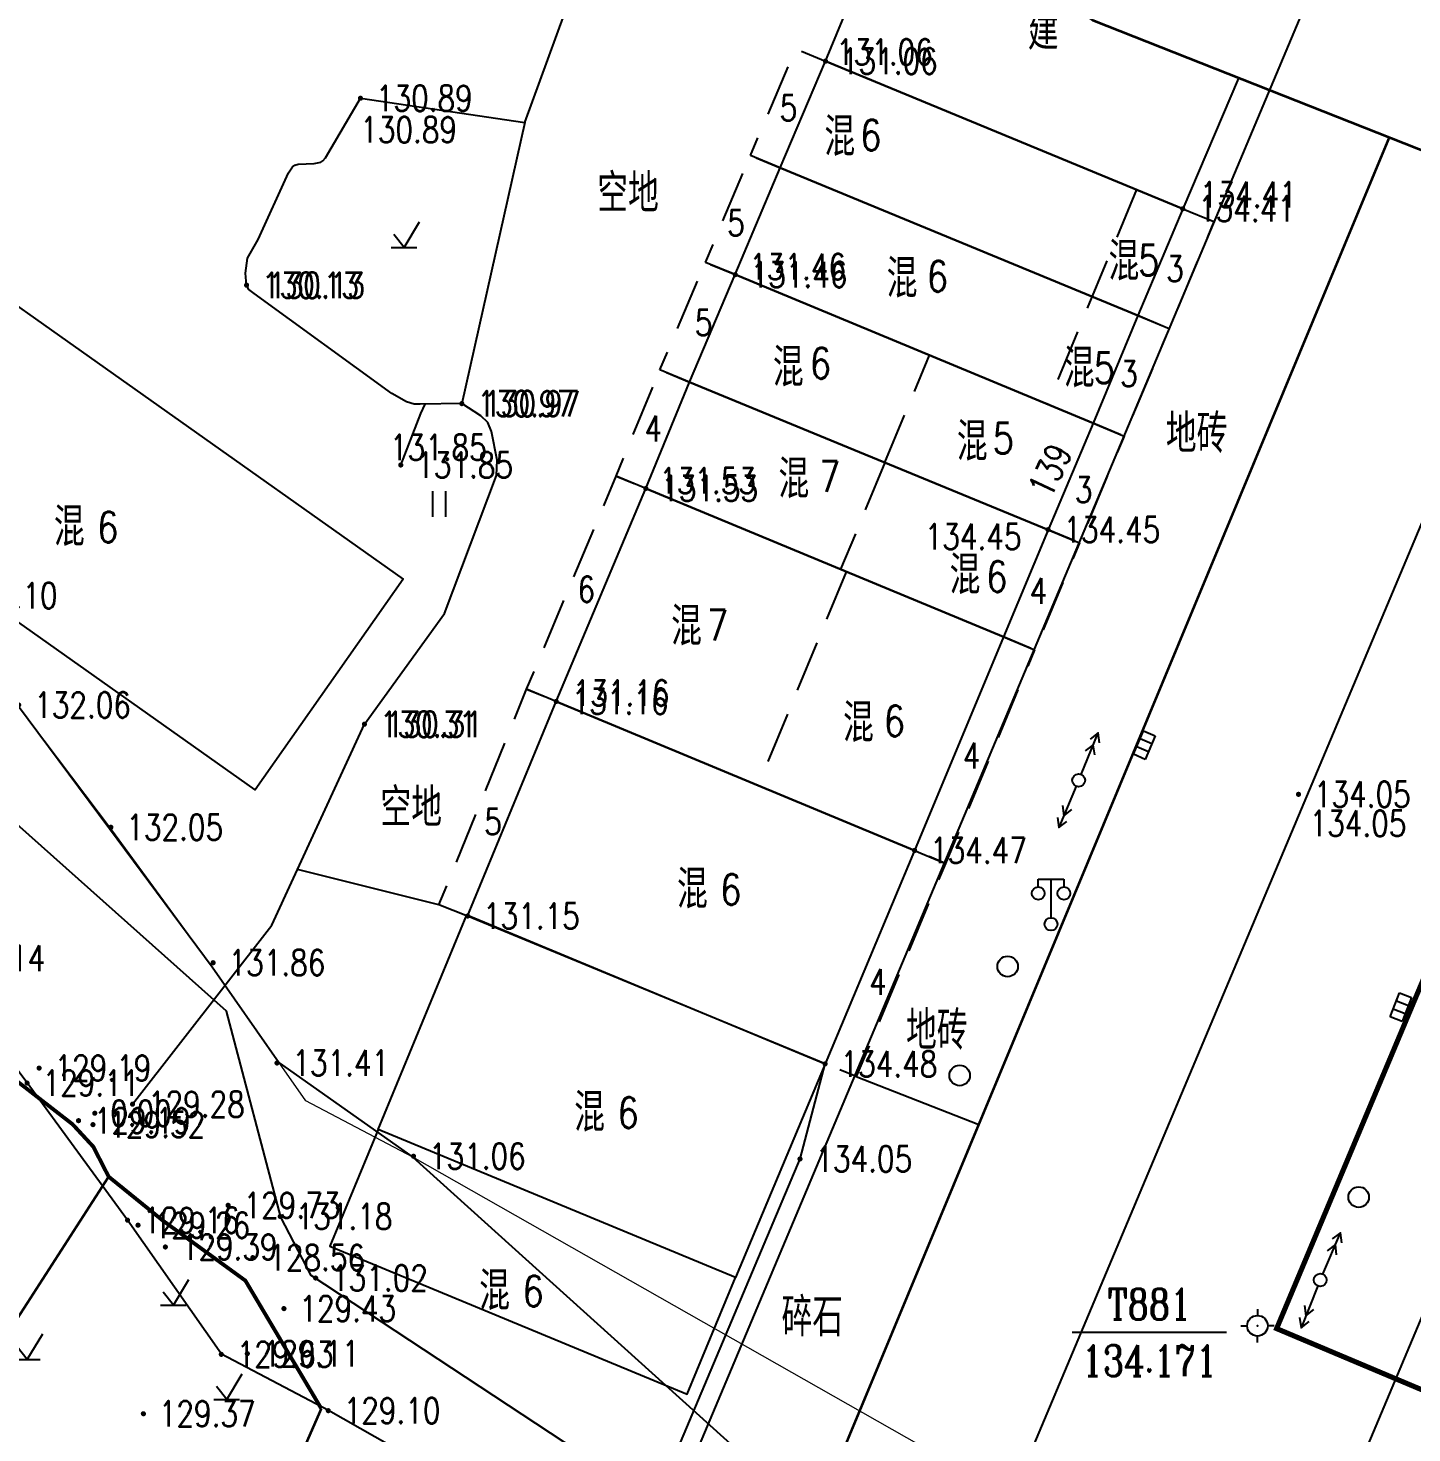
# Model space of a CAD drawing. Extents: x 529262 to 576451, y 2694391 to 2717535.
# Drawn here: x 566176.5 to 566230.4, y 2711378.8 to 2711433.5 of the extents above; entities that cross this region are included whole.
import ezdxf
from ezdxf.enums import TextEntityAlignment as Align
from ezdxf.xclip import XClip

# ---------------------------------------------------------------- set-up
doc = ezdxf.new("R2010")
doc.units = 0
doc.header["$XCLIPFRAME"] = 0
for name, pattern in [('ACAD_ISO12W100', [22, 12, -3, 0.5, -3, 0.5, -3]), ('X3', [5, 4, -1]), ('X5', [3, 2, -1])]:
    doc.linetypes.add(name, pattern=pattern)
for name, color, linetype in [('a红线图', 1, 'Continuous'), ('DLDW', 8, 'Continuous'), ('DLSS', 4, 'Continuous'), ('DMTZ', 8, 'Continuous'), ('GCD', 8, 'Continuous'), ('GXYZ', 8, 'Continuous'), ('JMD', 8, 'Continuous'), ('KZD', 8, 'Continuous'), ('PP-COM', 7, 'Continuous'), ('RD-中线', 40, 'Continuous'), ('RD-红线', 7, 'Continuous'), ('ZBTZ', 8, 'Continuous'), ('ZJ', 7, 'Continuous'), ('污水管径标注_W10-', 202, 'Continuous')]:
    doc.layers.add(name, color=color, linetype=linetype)
doc.layers.add('控制界线1', color=30, linetype='ACAD_ISO12W100', lineweight=35)
doc.styles.add('HZ', font='rs.shx', dxfattribs={"width": 0.8, "bigfont": 'hztxt.shx'})
doc.styles.add('romanc', font='romanc.shx', dxfattribs={"width": 0.8})
doc.linetypes.add('10421', pattern='A,2,[150,AAA.SHX,S=0.5,R=0,X=0,Y=0.5],1e-11', length=2)
doc.linetypes.add('10422', pattern='A,0.75,[150,AAA.SHX,S=0.5,R=0,X=0,Y=0.5],1.5,[177,AAA.SHX,S=1,R=0,X=0,Y=0.4],0.75', length=3)
doc.linetypes.add('1161', pattern='A,0,[149,AAA.SHX,S=0.15,R=0,X=0,Y=0],-1.6', length=1.6)
doc.linetypes.add('732', pattern='A,9,-0.5,[162,AAA.SHX,S=1,R=0,X=0,Y=0],-0.5', length=10)

# ---------------------------------------------------------------- blocks, each defined once
blk = doc.blocks.new('A$C19FD0107')
at = {"layer": 'RD-中线', "color": 8, "linetype": 'Continuous', "flags": 128}
blk.add_lwpolyline([(-4726.19, 17121.075), (-4914.584, 16673.494)], dxfattribs=at)
at = {"layer": 'RD-红线', "color": 8, "linetype": 'Continuous', "flags": 128}
for points in [[(-4748.826, 17098.23), (-4750.754, 17093.65), (-4917.767, 16696.863)], [(-4726.832, 17088.618), (-4728.784, 17083.981), (-4785.157, 16950.052)]]:
    blk.add_lwpolyline(points, dxfattribs=at)
blk = doc.blocks.new('GC200')
at = {"linetype": 'Continuous', "const_width": 0.2, "flags": 128}
blk.add_lwpolyline([(-0.1, 0, 1), (0.1, 0, 1)], format="xyb", close=True, dxfattribs=at)
blk = doc.blocks.new('gc041')
for p, q in [((-1, 0.5), (1, 0.5)), ((-1, -0.5), (-1, 0.5)), ((-0.33, 0.5), (-0.33, -0.5)), ((0.33, 0.5), (0.33, -0.5)), ((1, 0.5), (1, -0.5)), ((1, -0.5), (-1, -0.5))]:
    blk.add_line(p, q)
blk = doc.blocks.new('gc097')
at = {"color": 8}
for p, q in [((-1, 2.9), (-1, 3.5)), ((-1, 3.5), (1, 3.5)), ((0, 0.5), (0, 3.5)), ((1, 3.5), (1, 2.9))]:
    blk.add_line(p, q, dxfattribs=at)
for centre in [(-1, 2.4), (1, 2.4), (0, 0)]:
    blk.add_circle(centre, 0.5, dxfattribs=at)
blk = doc.blocks.new('gc170')
at = {"color": 8, "linetype": 'Continuous'}
blk.add_circle((0, 0), 0.5, dxfattribs=at)
blk = doc.blocks.new('gc013a')
at = {"linetype": 'Continuous'}
blk.add_line((0.5, 0), (4, 0), dxfattribs=at)
at = {"linetype": 'Continuous', "flags": 128}
for points in [[(2.31, -0.4), (3, 0), (2.31, 0.4)], [(3.31, -0.4), (4, 0), (3.31, 0.4)]]:
    blk.add_lwpolyline(points, dxfattribs=at)
blk = doc.blocks.new('gc123')
at = {"color": 8}
for p, q in [((0, 0), (1.2, 2)), ((-1, 0), (1, 0)), ((0, 0), (-0.8, 1))]:
    blk.add_line(p, q, dxfattribs=at)
blk = doc.blocks.new('gc122')
at = {"color": 8}
blk.add_circle((0, 0), 0.8, dxfattribs=at)
blk = doc.blocks.new('gc121')
at = {"color": 8}
for p, q in [((-0.5, -1), (-0.5, 1)), ((0.5, -1), (0.5, 1))]:
    blk.add_line(p, q, dxfattribs=at)
blk = doc.blocks.new('gc116')
at = {"color": 8}
for p, q in [((0, 1.3), (0, 0.8)), ((-1.3, 0), (-0.8, 0)), ((1.3, 0), (0.8, 0)), ((0, -1.3), (0, -0.8))]:
    blk.add_line(p, q, dxfattribs=at)
blk.add_circle((0, 0), 0.8, dxfattribs=at)
blk.add_point((0, 0), dxfattribs=at)

msp = doc.modelspace()

# ---------------------------------------------------------------- linework, layer by layer
at = {"layer": 'a红线图', "color": 8, "linetype": 'Continuous', "lineweight": 0, "flags": 128}
msp.add_lwpolyline([(566441.676, 2711327.174), (566433.271, 2711326.085), (566420.02, 2711324.247), (566402.595, 2711321.973), (566385.592, 2711319.638), (566374.971, 2711318.432), (566350.944, 2711321.546), (566331.559, 2711326.901), (566290.284, 2711340.84), (566237.115, 2711364.456), (566231.107, 2711366.982), (566191.487, 2711389.488), (566187.32, 2711391.681), (566183.669, 2711396.907), (566179.755, 2711402.248), (566176.089, 2711407.11), (566173.217, 2711411.291), (566171.802, 2711412.566), (566162.342, 2711421.38), (566150.116, 2711432.906), (566121.749, 2711459.554)], dxfattribs=at)
msp.add_lwpolyline([(566441.676, 2711327.174), (566433.271, 2711326.085), (566420.02, 2711324.247), (566402.595, 2711321.973), (566385.592, 2711319.638), (566374.971, 2711318.432), (566350.944, 2711321.546), (566331.559, 2711326.901), (566290.284, 2711340.84), (566237.115, 2711364.456), (566231.107, 2711366.982), (566191.487, 2711389.488), (566187.32, 2711391.681), (566183.669, 2711396.907), (566179.755, 2711402.248), (566176.089, 2711407.11), (566173.217, 2711411.291), (566171.802, 2711412.566), (566162.342, 2711421.38), (566150.116, 2711432.906), (566121.749, 2711459.554)], dxfattribs=at)
at = {"layer": 'DLSS', "linetype": 'Continuous', "const_width": 0.1, "flags": 128}
msp.add_lwpolyline([(566229.515, 2711429.203), (566204.27, 2711368.508), (566190.718, 2711336.364)], dxfattribs=at)
msp.add_lwpolyline([(566229.515, 2711429.203), (566204.27, 2711368.508), (566190.718, 2711336.364)], dxfattribs=at)
at = {"layer": 'DLSS', "linetype": 'X3', "const_width": 0.15, "flags": 128}
msp.add_lwpolyline([(566136.469, 2711424.62), (566140.652, 2711419.07), (566143.93, 2711415.456), (566147.204, 2711410.544), (566153.668, 2711406.168), (566158.332, 2711403.46), (566167.341, 2711398.872), (566173.382, 2711394.535), (566178.23, 2711390.775), (566179.037, 2711389.902), (566179.636, 2711388.734), (566181.737, 2711387.031), (566184.962, 2711384.685), (566187.92, 2711379.699)], dxfattribs=at)
msp.add_lwpolyline([(566136.469, 2711424.62), (566140.652, 2711419.07), (566143.93, 2711415.456), (566147.204, 2711410.544), (566153.668, 2711406.168), (566158.332, 2711403.46), (566167.341, 2711398.872), (566173.382, 2711394.535), (566178.23, 2711390.775), (566179.037, 2711389.902), (566179.636, 2711388.734), (566181.737, 2711387.031), (566184.962, 2711384.685), (566187.92, 2711379.699)], dxfattribs=at)
at = {"layer": 'DLSS', "linetype": 'Continuous', "const_width": 0.2, "flags": 128}
msp.add_lwpolyline([(566225.13, 2711382.817), (566285.979, 2711357.177), (566287.625, 2711356.986), (566288.776, 2711357.92), (566293.449, 2711369.526), (566293.931, 2711370.715), (566293.793, 2711372.077), (566292.705, 2711372.931), (566291.643, 2711373.435), (566237.766, 2711396.141), (566233.618, 2711397.823), (566232.845, 2711397.823), (566231.891, 2711397.476), (566230.92, 2711396.599), (566225.13, 2711382.817)], close=True, dxfattribs=at)
at = {"layer": 'DMTZ', "linetype": '10421', "elevation": 24.551, "flags": 128}
msp.add_lwpolyline([(566201.224, 2711375.868), (566187.528, 2711384.886), (566186.338, 2711387.156), (566184.22, 2711395.184), (566149.024, 2711426.554), (566137.5, 2711439.698), (566131.366, 2711448.459), (566109.05, 2711468.046)], dxfattribs=at)
at = {"layer": 'DMTZ', "linetype": '10421', "flags": 128}
msp.add_lwpolyline([(566180.564, 2711391.556), (566185.991, 2711398.533), (566189.598, 2711406.356), (566192.714, 2711410.674), (566194.739, 2711416.04), (566194.764, 2711416.643), (566194.553, 2711417.754), (566194.4, 2711418.103), (566194.138, 2711418.37), (566193.392, 2711418.842), (566191.771, 2711418.817), (566191.535, 2711418.822), (566191.242, 2711418.914), (566190.669, 2711419.233), (566185.307, 2711423.133), (566185.095, 2711423.292), (566185.009, 2711423.455), (566184.962, 2711423.923), (566185.048, 2711424.509), (566185.458, 2711425.234), (566186.642, 2711427.835), (566186.796, 2711428.061), (566186.892, 2711428.124), (566187.014, 2711428.172), (566187.638, 2711428.195), (566187.904, 2711428.245), (566187.985, 2711428.293), (566188.086, 2711428.419), (566189.445, 2711430.736)], dxfattribs=at)
msp.add_lwpolyline([(566180.564, 2711391.556), (566185.991, 2711398.533), (566189.598, 2711406.356), (566192.714, 2711410.674), (566194.739, 2711416.04), (566194.764, 2711416.643), (566194.553, 2711417.754), (566194.4, 2711418.103), (566194.138, 2711418.37), (566193.392, 2711418.842), (566191.771, 2711418.817), (566191.535, 2711418.822), (566191.242, 2711418.914), (566190.669, 2711419.233), (566185.307, 2711423.133), (566185.095, 2711423.292), (566185.009, 2711423.455), (566184.962, 2711423.923), (566185.048, 2711424.509), (566185.458, 2711425.234), (566186.642, 2711427.835), (566186.796, 2711428.061), (566186.892, 2711428.124), (566187.014, 2711428.172), (566187.638, 2711428.195), (566187.904, 2711428.245), (566187.985, 2711428.293), (566188.086, 2711428.419), (566189.445, 2711430.736)], dxfattribs=at)
at = {"layer": 'DMTZ', "linetype": '10422', "flags": 128}
msp.add_lwpolyline([(566201.897, 2711375.183), (566201.6, 2711375.309), (566201.308, 2711375.662), (566201.187, 2711376.21), (566201.291, 2711377.01), (566201.811, 2711378.136), (566206.565, 2711389.424)], dxfattribs=at)
at = {"layer": 'GXYZ', "linetype": '732', "flags": 128}
msp.add_lwpolyline([(566490.048, 2711309.934), (566487.953, 2711312.032), (566480.532, 2711318.315), (566472.905, 2711320.663), (566453.241, 2711319.912), (566438.382, 2711317.31), (566429.977, 2711316.221), (566416.726, 2711314.383), (566399.301, 2711312.109), (566382.298, 2711309.774), (566371.677, 2711308.568), (566347.65, 2711311.683), (566328.264, 2711317.038), (566286.99, 2711330.976), (566233.821, 2711354.592), (566227.813, 2711357.118), (566188.193, 2711379.624), (566184.026, 2711381.817), (566180.375, 2711387.043), (566176.461, 2711392.384), (566172.795, 2711397.246), (566169.923, 2711401.427), (566168.508, 2711402.702), (566159.048, 2711411.516), (566146.822, 2711423.042), (566118.455, 2711449.69), (566109.422, 2711458.344), (566097.51, 2711469.513), (566090.674, 2711475.818), (566090.949, 2711476.965), (566090.92, 2711489.02), (566092.032, 2711494.639)], dxfattribs=at)
at = {"layer": 'JMD', "linetype": 'Continuous', "flags": 128}
msp.add_lwpolyline([(566223.65, 2711431.521), (566221.471, 2711426.431), (566207.558, 2711432.18), (566210.517, 2711439.328)], dxfattribs=at)
msp.add_lwpolyline([(566223.65, 2711431.521), (566221.471, 2711426.431), (566207.558, 2711432.18), (566210.517, 2711439.328)], dxfattribs=at)
at = {"layer": 'JMD', "linetype": 'X5', "flags": 128}
for points in [[(566205.787, 2711428.027), (566204.633, 2711428.507), (566206.404, 2711432.66), (566207.558, 2711432.18)], [(566205.787, 2711428.027), (566204.633, 2711428.507), (566206.404, 2711432.66), (566207.558, 2711432.18)], [(566204.043, 2711423.865), (566202.889, 2711424.345), (566204.633, 2711428.507), (566205.787, 2711428.027)], [(566204.043, 2711423.865), (566202.889, 2711424.345), (566204.633, 2711428.507), (566205.787, 2711428.027)], [(566219.669, 2711427.176), (566216.202, 2711418.82)], [(566219.669, 2711427.176), (566216.202, 2711418.82)], [(566221.471, 2711426.431), (566222.687, 2711425.94), (566220.94, 2711421.763), (566219.724, 2711422.271)], [(566221.471, 2711426.431), (566222.687, 2711425.94), (566220.94, 2711421.763), (566219.724, 2711422.271)], [(566202.263, 2711419.681), (566201.109, 2711420.161), (566202.889, 2711424.345), (566204.043, 2711423.865)], [(566202.263, 2711419.681), (566201.109, 2711420.161), (566202.889, 2711424.345), (566204.043, 2711423.865)], [(566219.724, 2711422.271), (566220.94, 2711421.763), (566219.189, 2711417.577), (566217.986, 2711418.08)], [(566219.724, 2711422.271), (566220.94, 2711421.763), (566219.189, 2711417.577), (566217.986, 2711418.08)], [(566209.871, 2711416.548), (566211.605, 2711420.727)], [(566209.871, 2711416.548), (566211.605, 2711420.727)], [(566200.56, 2711415.538), (566199.406, 2711416.018), (566201.109, 2711420.161), (566202.263, 2711419.681)], [(566200.56, 2711415.538), (566199.406, 2711416.018), (566201.109, 2711420.161), (566202.263, 2711419.681)], [(566217.986, 2711418.08), (566219.189, 2711417.577), (566217.451, 2711413.419), (566216.225, 2711413.932)], [(566217.986, 2711418.08), (566219.189, 2711417.577), (566217.451, 2711413.419), (566216.225, 2711413.932)], [(566209.871, 2711416.548), (566208.145, 2711412.389)], [(566209.871, 2711416.548), (566208.145, 2711412.389)], [(566197.071, 2711407.243), (566195.917, 2711407.723), (566199.406, 2711416.018), (566200.56, 2711415.538)], [(566197.071, 2711407.243), (566195.917, 2711407.723), (566199.406, 2711416.018), (566200.56, 2711415.538)], [(566216.225, 2711413.932), (566217.451, 2711413.419), (566215.705, 2711409.247), (566214.495, 2711409.753)], [(566216.225, 2711413.932), (566217.451, 2711413.419), (566215.705, 2711409.247), (566214.495, 2711409.753)], [(566208.366, 2711412.297), (566204.923, 2711403.978)], [(566208.366, 2711412.297), (566204.923, 2711403.978)], [(566214.495, 2711409.753), (566215.705, 2711409.247), (566212.231, 2711400.937), (566211.029, 2711401.44)], [(566214.495, 2711409.753), (566215.705, 2711409.247), (566212.231, 2711400.937), (566211.029, 2711401.44)], [(566193.618, 2711398.886), (566192.501, 2711399.319), (566195.917, 2711407.723), (566197.071, 2711407.243)], [(566193.618, 2711398.886), (566192.501, 2711399.319), (566195.917, 2711407.723), (566197.071, 2711407.243)], [(566211.029, 2711401.44), (566212.231, 2711400.937), (566208.758, 2711392.633), (566207.542, 2711393.124)]]:
    msp.add_lwpolyline(points, dxfattribs=at)
at = {"layer": 'JMD', "linetype": 'Continuous', "flags": 128}
for points in [[(566207.558, 2711432.18), (566221.471, 2711426.431), (566219.724, 2711422.271), (566205.787, 2711428.027)], [(566207.558, 2711432.18), (566221.471, 2711426.431), (566219.724, 2711422.271), (566205.787, 2711428.027)], [(566205.787, 2711428.027), (566219.724, 2711422.271), (566217.986, 2711418.08), (566204.043, 2711423.865)], [(566205.787, 2711428.027), (566219.724, 2711422.271), (566217.986, 2711418.08), (566204.043, 2711423.865)], [(566171.438, 2711425.919), (566191.108, 2711412.003), (566185.34, 2711403.801), (566165.67, 2711417.717)], [(566204.043, 2711423.865), (566217.986, 2711418.08), (566216.225, 2711413.932), (566202.263, 2711419.681)], [(566204.043, 2711423.865), (566217.986, 2711418.08), (566216.225, 2711413.932), (566202.263, 2711419.681)], [(566202.263, 2711419.681), (566216.225, 2711413.932), (566214.495, 2711409.753), (566200.56, 2711415.538)], [(566202.263, 2711419.681), (566216.225, 2711413.932), (566214.495, 2711409.753), (566200.56, 2711415.538)], [(566200.56, 2711415.538), (566214.495, 2711409.753), (566211.029, 2711401.44), (566197.071, 2711407.243)], [(566200.56, 2711415.538), (566214.495, 2711409.753), (566211.029, 2711401.44), (566197.071, 2711407.243)], [(566207.542, 2711393.124), (566204.055, 2711384.808), (566190.131, 2711390.57), (566193.584, 2711398.927)], [(566204.055, 2711384.808), (566190.131, 2711390.57), (566188.252, 2711386.023), (566202.176, 2711380.261)]]:
    msp.add_lwpolyline(points, close=True, dxfattribs=at)
at = {"layer": 'JMD', "linetype": 'Continuous', "elevation": 134.446, "flags": 128}
for points in [[(566217.986, 2711418.08), (566216.225, 2711413.932)], [(566217.986, 2711418.08), (566216.225, 2711413.932)], [(566214.495, 2711409.753), (566211.029, 2711401.44)], [(566214.495, 2711409.753), (566211.029, 2711401.44)]]:
    msp.add_lwpolyline(points, dxfattribs=at)
at = {"layer": 'JMD', "linetype": 'Continuous', "elevation": 134.474, "flags": 128}
msp.add_lwpolyline([(566211.029, 2711401.44), (566207.542, 2711393.124), (566193.618, 2711398.886), (566197.071, 2711407.243)], close=True, dxfattribs=at)
msp.add_lwpolyline([(566211.029, 2711401.44), (566207.542, 2711393.124), (566193.618, 2711398.886), (566197.071, 2711407.243)], close=True, dxfattribs=at)
at = {"layer": 'KZD', "linetype": 'Continuous'}
msp.add_line((566223.172, 2711382.668, 134.171), (566217.172, 2711382.668, 134.171), dxfattribs=at)
at = {"layer": 'ZBTZ', "linetype": '1161', "flags": 128}
for points in [[(566195.846, 2711429.797), (566197.986, 2711435.667)], [(566195.846, 2711429.797), (566197.986, 2711435.667)], [(566189.445, 2711430.736), (566195.846, 2711429.797), (566193.392, 2711418.842)], [(566189.445, 2711430.736), (566195.846, 2711429.797), (566193.392, 2711418.842)], [(566191.014, 2711416.451), (566191.792, 2711418.461), (566191.961, 2711418.82)], [(566191.014, 2711416.451), (566191.792, 2711418.461), (566191.961, 2711418.82)], [(566192.501, 2711399.319), (566186.989, 2711400.698)], [(566206.565, 2711389.424), (566207.542, 2711393.124)], [(566208.758, 2711392.633), (566213.527, 2711390.765)]]:
    msp.add_lwpolyline(points, dxfattribs=at)
at = {"layer": 'ZBTZ', "linetype": 'Continuous', "const_width": 0.1, "flags": 128}
for points in [[(566179.636, 2711388.734), (566173.299, 2711378.891)], [(566182.977, 2711368.394), (566187.92, 2711379.699)]]:
    msp.add_lwpolyline(points, dxfattribs=at)
at = {"layer": '控制界线1', "color": 252, "linetype": 'Continuous', "flags": 128}
msp.add_lwpolyline([(566606.933, 2711087.702), (566644.711, 2711153.019), (566598.698, 2711283.071), (566496.002, 2711357.662), (566390.249, 2711365.689), (566217.966, 2711433.767), (566135.414, 2711495.399), (566100.815, 2711531.11), (566057.471, 2711541.747), (566041.502, 2711497.298), (566109.581, 2711415.474), (566178.415, 2711344.369), (566249.168, 2711298.339), (566348.438, 2711264.105), (566455.277, 2711261.066), (566502.459, 2711244.312), (566526.428, 2711223.352), (566516.162, 2711173.585), (566513.881, 2711148.132)], close=True, dxfattribs=at)
msp.add_lwpolyline([(566606.933, 2711087.702), (566644.711, 2711153.019), (566598.698, 2711283.071), (566496.002, 2711357.662), (566390.249, 2711365.689), (566217.966, 2711433.767), (566135.414, 2711495.399), (566100.815, 2711531.11), (566057.471, 2711541.747), (566041.502, 2711497.298), (566109.581, 2711415.474), (566178.415, 2711344.369), (566249.168, 2711298.339), (566348.438, 2711264.105), (566455.277, 2711261.066), (566502.459, 2711244.312), (566526.428, 2711223.352), (566516.162, 2711173.585), (566513.881, 2711148.132)], close=True, dxfattribs=at)
msp.add_lwpolyline([(566606.933, 2711087.702), (566644.711, 2711153.019), (566598.698, 2711283.071), (566496.002, 2711357.662), (566390.249, 2711365.689), (566217.966, 2711433.767), (566135.414, 2711495.399), (566100.815, 2711531.11), (566057.471, 2711541.747), (566041.502, 2711497.298), (566109.581, 2711415.474), (566178.415, 2711344.369), (566249.168, 2711298.339), (566348.438, 2711264.105), (566455.277, 2711261.066), (566502.459, 2711244.312), (566526.428, 2711223.352), (566516.162, 2711173.585), (566513.881, 2711148.132)], close=True, dxfattribs=at)
at = {"layer": '污水管径标注_W10-'}
msp.add_lwpolyline([(566176.089, 2711407.11), (566179.666, 2711402.295), (566183.669, 2711396.907), (566186.281, 2711393.168), (566191.487, 2711389.488), (566207.979, 2711374.621), (566223.378, 2711360.739), (566227.681, 2711358.979), (566235.353, 2711355.269), (566240.898, 2711352.736), (566259.09, 2711344.427), (566277.283, 2711336.117), (566284.091, 2711333.007), (566291.345, 2711332.469), (566296.572, 2711332.081), (566316.517, 2711330.601)], dxfattribs=at)

# ---------------------------------------------------------------- block references
at = {"layer": 'DLDW', "linetype": 'Continuous', "xscale": 0.5, "yscale": 0.5, "zscale": 0.5}
msp.add_blockref('gc097', (566216.344, 2711398.568, 134.176), dxfattribs=at)
at = {"layer": 'GCD', "linetype": 'Continuous'}
ref = msp.add_blockref('GC200', (566207.558, 2711432.18, 131.06), dxfattribs=dict(at, xscale=0.5, yscale=0.5))
ref.add_attrib('height', '131.06', dxfattribs={"linetype": 'Continuous', "height": 1, "style": 'HZ', "width": 0.8}).set_placement((566208.158, 2711432.18, 131.06), align=Align.MIDDLE_LEFT)
at = {"layer": 'GCD', "linetype": 'Continuous', "xscale": 0.5, "yscale": 0.5}
for p in [(566207.558, 2711432.18, 131.06), (566189.445, 2711430.736, 130.886), (566221.471, 2711426.431, 134.407), (566204.043, 2711423.865, 131.458), (566193.392, 2711418.842, 130.973), (566191.014, 2711416.451, 131.854), (566200.56, 2711415.538, 131.53), (566216.225, 2711413.932, 134.452), (566197.071, 2711407.243, 131.156), (566189.598, 2711406.356, 130.313), (566225.982, 2711403.625, 134.053)]:
    msp.add_blockref('GC200', p, dxfattribs=at)
at = {"layer": 'GCD', "linetype": 'Continuous'}
ref = msp.add_blockref('GC200', (566189.445, 2711430.736, 130.886), dxfattribs=dict(at, xscale=0.5, yscale=0.5))
ref.add_attrib('height', '130.89', dxfattribs={"linetype": 'Continuous', "height": 1, "style": 'HZ', "width": 0.8}).set_placement((566190.045, 2711430.736, 130.886), align=Align.MIDDLE_LEFT)
ref = msp.add_blockref('GC200', (566221.471, 2711426.431, 134.407), dxfattribs=dict(at, xscale=0.5, yscale=0.5))
ref.add_attrib('height', '134.41', dxfattribs={"linetype": 'Continuous', "height": 1, "style": 'HZ', "width": 0.8}).set_placement((566222.071, 2711426.431, 134.407), align=Align.MIDDLE_LEFT)
ref = msp.add_blockref('GC200', (566204.043, 2711423.865, 131.458), dxfattribs=dict(at, xscale=0.5, yscale=0.5))
ref.add_attrib('height', '131.46', dxfattribs={"linetype": 'Continuous', "height": 1, "style": 'HZ', "width": 0.8}).set_placement((566204.643, 2711423.865, 131.458), align=Align.MIDDLE_LEFT)
ref = msp.add_blockref('GC200', (566185.009, 2711423.455, 130.125), dxfattribs=dict(at, xscale=0.5, yscale=0.5, zscale=0.5))
ref.add_attrib('height', '130.13', dxfattribs={"linetype": 'Continuous', "height": 1, "style": 'HZ', "width": 0.8}).set_placement((566185.609, 2711423.455, 130.125), align=Align.MIDDLE_LEFT)
at = {"layer": 'GCD', "linetype": 'Continuous', "xscale": 0.5, "yscale": 0.5, "zscale": 0.5}
msp.add_blockref('GC200', (566185.009, 2711423.455, 130.125), dxfattribs=at)
at = {"layer": 'GCD', "linetype": 'Continuous'}
ref = msp.add_blockref('GC200', (566193.392, 2711418.842, 130.973), dxfattribs=dict(at, xscale=0.5, yscale=0.5))
ref.add_attrib('height', '130.97', dxfattribs={"linetype": 'Continuous', "height": 1, "style": 'HZ', "width": 0.8}).set_placement((566193.992, 2711418.842, 130.973), align=Align.MIDDLE_LEFT)
ref = msp.add_blockref('GC200', (566191.014, 2711416.451, 131.854), dxfattribs=dict(at, xscale=0.5, yscale=0.5))
ref.add_attrib('height', '131.85', dxfattribs={"linetype": 'Continuous', "height": 1, "style": 'HZ', "width": 0.8}).set_placement((566191.614, 2711416.451, 131.854), align=Align.MIDDLE_LEFT)
ref = msp.add_blockref('GC200', (566200.56, 2711415.538, 131.53), dxfattribs=dict(at, xscale=0.5, yscale=0.5))
ref.add_attrib('height', '131.53', dxfattribs={"linetype": 'Continuous', "height": 1, "style": 'HZ', "width": 0.8}).set_placement((566201.16, 2711415.538, 131.53), align=Align.MIDDLE_LEFT)
ref = msp.add_blockref('GC200', (566216.225, 2711413.932, 134.452), dxfattribs=dict(at, xscale=0.5, yscale=0.5))
ref.add_attrib('height', '134.45', dxfattribs={"linetype": 'Continuous', "height": 1, "style": 'HZ', "width": 0.8}).set_placement((566216.825, 2711413.932, 134.452), align=Align.MIDDLE_LEFT)
ref = msp.add_blockref('GC200', (566173.276, 2711411.365, 132.1), dxfattribs=dict(at, xscale=0.5, yscale=0.5, zscale=0.5))
ref.add_attrib('height', '132.10', dxfattribs={"linetype": 'Continuous', "height": 1, "style": 'HZ', "width": 0.8}).set_placement((566173.876, 2711411.365, 132.1), align=Align.MIDDLE_LEFT)
ref = msp.add_blockref('GC200', (566197.071, 2711407.243, 131.156), dxfattribs=dict(at, xscale=0.5, yscale=0.5))
ref.add_attrib('height', '131.16', dxfattribs={"linetype": 'Continuous', "height": 1, "style": 'HZ', "width": 0.8}).set_placement((566197.671, 2711407.243, 131.156), align=Align.MIDDLE_LEFT)
ref = msp.add_blockref('GC200', (566176.133, 2711407.105, 132.06), dxfattribs=dict(at, xscale=0.5, yscale=0.5, zscale=0.5))
ref.add_attrib('height', '132.06', dxfattribs={"linetype": 'Continuous', "height": 1, "style": 'HZ', "width": 0.8}).set_placement((566176.733, 2711407.105, 132.06), align=Align.MIDDLE_LEFT)
ref = msp.add_blockref('GC200', (566189.598, 2711406.356, 130.313), dxfattribs=dict(at, xscale=0.5, yscale=0.5))
ref.add_attrib('height', '130.31', dxfattribs={"linetype": 'Continuous', "height": 1, "style": 'HZ', "width": 0.8}).set_placement((566190.198, 2711406.356, 130.313), align=Align.MIDDLE_LEFT)
ref = msp.add_blockref('GC200', (566225.982, 2711403.625, 134.053), dxfattribs=dict(at, xscale=0.5, yscale=0.5))
ref.add_attrib('height', '134.05', dxfattribs={"linetype": 'Continuous', "height": 1, "style": 'HZ', "width": 0.8}).set_placement((566226.582, 2711403.625, 134.053), align=Align.MIDDLE_LEFT)
ref = msp.add_blockref('GC200', (566179.722, 2711402.344, 132.047), dxfattribs=dict(at, xscale=0.5, yscale=0.5, zscale=0.5))
ref.add_attrib('height', '132.05', dxfattribs={"linetype": 'Continuous', "height": 1, "style": 'HZ', "width": 0.8}).set_placement((566180.322, 2711402.344, 132.047), align=Align.MIDDLE_LEFT)
ref = msp.add_blockref('GC200', (566211.029, 2711401.44, 134.474), dxfattribs=dict(at, xscale=0.5, yscale=0.5))
ref.add_attrib('height', '134.47', dxfattribs={"linetype": 'Continuous', "height": 1, "style": 'HZ', "width": 0.8}).set_placement((566211.629, 2711401.44, 134.474), align=Align.MIDDLE_LEFT)
ref = msp.add_blockref('GC200', (566193.618, 2711398.886, 131.15), dxfattribs=dict(at, xscale=0.5, yscale=0.5))
ref.add_attrib('height', '131.15', dxfattribs={"linetype": 'Continuous', "height": 1, "style": 'HZ', "width": 0.8}).set_placement((566194.218, 2711398.886, 131.15), align=Align.MIDDLE_LEFT)
at = {"layer": 'GCD', "color": 3, "linetype": 'Continuous'}
ref = msp.add_blockref('GC200', (566172.792, 2711397.242, 129.139), dxfattribs=dict(at, xscale=0.5, yscale=0.5, zscale=0.5))
ref.add_attrib('height', '129.14', dxfattribs={"linetype": 'Continuous', "height": 1, "style": 'HZ', "width": 0.8}).set_placement((566173.392, 2711397.242, 129.139), align=Align.MIDDLE_LEFT)
at = {"layer": 'GCD', "linetype": 'Continuous'}
ref = msp.add_blockref('GC200', (566183.705, 2711397.067, 131.86), dxfattribs=dict(at, xscale=0.5, yscale=0.5, zscale=0.5))
ref.add_attrib('height', '131.86', dxfattribs={"linetype": 'Continuous', "height": 1, "style": 'HZ', "width": 0.8}).set_placement((566184.305, 2711397.067, 131.86), align=Align.MIDDLE_LEFT)
ref = msp.add_blockref('GC200', (566186.192, 2711393.161, 131.41), dxfattribs=dict(at, xscale=0.5, yscale=0.5, zscale=0.5))
ref.add_attrib('height', '131.41', dxfattribs={"linetype": 'Continuous', "height": 1, "style": 'HZ', "width": 0.8}).set_placement((566186.792, 2711393.161, 131.41), align=Align.MIDDLE_LEFT)
ref = msp.add_blockref('GC200', (566207.542, 2711393.124, 134.484), dxfattribs=dict(at, xscale=0.5, yscale=0.5))
ref.add_attrib('height', '134.48', dxfattribs={"linetype": 'Continuous', "height": 1, "style": 'HZ', "width": 0.8}).set_placement((566208.142, 2711393.124, 134.484), align=Align.MIDDLE_LEFT)
ref = msp.add_blockref('GC200', (566176.928, 2711392.962, 129.189), dxfattribs=dict(at, xscale=0.5, yscale=0.5, zscale=0.5))
ref.add_attrib('height', '129.19', dxfattribs={"linetype": 'Continuous', "height": 1, "style": 'HZ', "width": 0.8}).set_placement((566177.528, 2711392.962, 129.189), align=Align.MIDDLE_LEFT)
at = {"layer": 'GCD', "color": 3, "linetype": 'Continuous'}
ref = msp.add_blockref('GC200', (566176.458, 2711392.38, 129.11), dxfattribs=dict(at, xscale=0.5, yscale=0.5, zscale=0.5))
ref.add_attrib('height', '129.11', dxfattribs={"linetype": 'Continuous', "height": 1, "style": 'HZ', "width": 0.8}).set_placement((566177.058, 2711392.38, 129.11), align=Align.MIDDLE_LEFT)
at = {"layer": 'GCD', "linetype": 'Continuous'}
ref = msp.add_blockref('GC200', (566180.566, 2711391.557, 129.276), dxfattribs=dict(at, xscale=0.5, yscale=0.5))
ref.add_attrib('height', '129.28', dxfattribs={"linetype": 'Continuous', "height": 1, "style": 'HZ', "width": 0.8}).set_placement((566181.166, 2711391.557, 129.276), align=Align.MIDDLE_LEFT)
ref = msp.add_blockref('GC200', (566178.464, 2711390.915, 129.19), dxfattribs=dict(at, xscale=0.5, yscale=0.5, zscale=0.5))
ref.add_attrib('height', '129.19', dxfattribs={"linetype": 'Continuous', "height": 1, "style": 'HZ', "width": 0.8}).set_placement((566179.064, 2711390.915, 129.19), align=Align.MIDDLE_LEFT)
ref = msp.add_blockref('GC200', (566179.095, 2711391.204), dxfattribs=dict(at, xscale=0.5, yscale=0.5, zscale=0.5))
ref.add_attrib('height', '0.00', dxfattribs={"linetype": 'Continuous', "height": 1, "style": 'HZ', "width": 0.8}).set_placement((566179.695, 2711391.204), align=Align.MIDDLE_LEFT)
ref = msp.add_blockref('GC200', (566179.025, 2711390.761, 129.524), dxfattribs=dict(at, xscale=0.5, yscale=0.5, zscale=0.5))
ref.add_attrib('height', '129.52', dxfattribs={"linetype": 'Continuous', "height": 1, "style": 'HZ', "width": 0.8}).set_placement((566179.625, 2711390.761, 129.524), align=Align.MIDDLE_LEFT)
ref = msp.add_blockref('GC200', (566191.511, 2711389.529, 131.06), dxfattribs=dict(at, xscale=0.5, yscale=0.5, zscale=0.5))
ref.add_attrib('height', '131.06', dxfattribs={"linetype": 'Continuous', "height": 1, "style": 'HZ', "width": 0.8}).set_placement((566192.111, 2711389.529, 131.06), align=Align.MIDDLE_LEFT)
ref = msp.add_blockref('GC200', (566206.565, 2711389.424, 134.05), dxfattribs=dict(at, xscale=0.5, yscale=0.5))
ref.add_attrib('height', '134.05', dxfattribs={"linetype": 'Continuous', "height": 1, "style": 'HZ', "width": 0.8}).set_placement((566207.165, 2711389.424, 134.05), align=Align.MIDDLE_LEFT)
ref = msp.add_blockref('GC200', (566184.288, 2711387.618, 129.73), dxfattribs=dict(at, xscale=0.5, yscale=0.5, zscale=0.5))
ref.add_attrib('height', '129.73', dxfattribs={"linetype": 'Continuous', "height": 1, "style": 'HZ', "width": 0.8}).set_placement((566184.888, 2711387.618, 129.73), align=Align.MIDDLE_LEFT)
at = {"layer": 'GCD', "color": 3, "linetype": 'Continuous'}
ref = msp.add_blockref('GC200', (566180.372, 2711387.039, 129.157), dxfattribs=dict(at, xscale=0.5, yscale=0.5, zscale=0.5))
ref.add_attrib('height', '129.16', dxfattribs={"linetype": 'Continuous', "height": 1, "style": 'HZ', "width": 0.8}).set_placement((566180.972, 2711387.039, 129.157), align=Align.MIDDLE_LEFT)
at = {"layer": 'GCD', "linetype": 'Continuous'}
ref = msp.add_blockref('GC200', (566186.32, 2711387.184, 131.182), dxfattribs=dict(at, xscale=0.5, yscale=0.5, zscale=0.5))
ref.add_attrib('height', '131.18', dxfattribs={"linetype": 'Continuous', "height": 1, "style": 'HZ', "width": 0.8}).set_placement((566186.92, 2711387.184, 131.182), align=Align.MIDDLE_LEFT)
ref = msp.add_blockref('GC200', (566180.78, 2711386.844, 129.26), dxfattribs=dict(at, xscale=0.5, yscale=0.5, zscale=0.5))
ref.add_attrib('height', '129.26', dxfattribs={"linetype": 'Continuous', "height": 1, "style": 'HZ', "width": 0.8}).set_placement((566181.38, 2711386.844, 129.26), align=Align.MIDDLE_LEFT)
ref = msp.add_blockref('GC200', (566181.845, 2711385.995, 129.391), dxfattribs=dict(at, xscale=0.5, yscale=0.5, zscale=0.5))
ref.add_attrib('height', '129.39', dxfattribs={"linetype": 'Continuous', "height": 1, "style": 'HZ', "width": 0.8}).set_placement((566182.445, 2711385.995, 129.391), align=Align.MIDDLE_LEFT)
ref = msp.add_blockref('GC200', (566185.251, 2711385.58, 128.56), dxfattribs=dict(at, xscale=0.5, yscale=0.5, zscale=0.5))
ref.add_attrib('height', '128.56', dxfattribs={"linetype": 'Continuous', "height": 1, "style": 'HZ', "width": 0.8}).set_placement((566185.851, 2711385.58, 128.56), align=Align.MIDDLE_LEFT)
ref = msp.add_blockref('GC200', (566187.7, 2711384.785, 131.017), dxfattribs=dict(at, xscale=0.5, yscale=0.5, zscale=0.5))
ref.add_attrib('height', '131.02', dxfattribs={"linetype": 'Continuous', "height": 1, "style": 'HZ', "width": 0.8}).set_placement((566188.3, 2711384.785, 131.017), align=Align.MIDDLE_LEFT)
ref = msp.add_blockref('GC200', (566186.464, 2711383.595, 129.432), dxfattribs=dict(at, xscale=0.5, yscale=0.5, zscale=0.5))
ref.add_attrib('height', '129.43', dxfattribs={"linetype": 'Continuous', "height": 1, "style": 'HZ', "width": 0.8}).set_placement((566187.064, 2711383.595, 129.432), align=Align.MIDDLE_LEFT)
at = {"layer": 'GCD', "color": 3, "linetype": 'Continuous'}
ref = msp.add_blockref('GC200', (566184.023, 2711381.813, 129.627), dxfattribs=dict(at, xscale=0.5, yscale=0.5, zscale=0.5))
ref.add_attrib('height', '129.63', dxfattribs={"linetype": 'Continuous', "height": 1, "style": 'HZ', "width": 0.8}).set_placement((566184.623, 2711381.813, 129.627), align=Align.MIDDLE_LEFT)
at = {"layer": 'GCD', "linetype": 'Continuous'}
ref = msp.add_blockref('GC200', (566185.037, 2711381.843, 129.112), dxfattribs=dict(at, xscale=0.5, yscale=0.5, zscale=0.5))
ref.add_attrib('height', '129.11', dxfattribs={"linetype": 'Continuous', "height": 1, "style": 'HZ', "width": 0.8}).set_placement((566185.637, 2711381.843, 129.112), align=Align.MIDDLE_LEFT)
ref = msp.add_blockref('GC200', (566180.989, 2711379.5, 129.374), dxfattribs=dict(at, xscale=0.5, yscale=0.5))
ref.add_attrib('height', '129.37', dxfattribs={"linetype": 'Continuous', "height": 1, "style": 'HZ', "width": 0.8}).set_placement((566181.589, 2711379.5, 129.374), align=Align.MIDDLE_LEFT)
at = {"layer": 'GCD', "color": 3, "linetype": 'Continuous'}
ref = msp.add_blockref('GC200', (566188.19, 2711379.62, 129.098), dxfattribs=dict(at, xscale=0.5, yscale=0.5, zscale=0.5))
ref.add_attrib('height', '129.10', dxfattribs={"linetype": 'Continuous', "height": 1, "style": 'HZ', "width": 0.8}).set_placement((566188.79, 2711379.62, 129.098), align=Align.MIDDLE_LEFT)
at = {"layer": 'GXYZ', "linetype": 'Continuous'}
for name, p, xscale, yscale, zscale, rotation in [('gc013a', (566217.419, 2711404.171, 134.222), 0.5000000000616667, 0.5000000000616667, 0.5000000000616667, 67.64940996284992), ('gc013a', (566217.419, 2711404.171, 134.222), 0.5000000000616667, 0.5000000000616667, 0.5000000000616667, 67.64940996284992), ('gc041', (566219.978, 2711405.546, 134.053), 0.4999999999981559, 0.4999999999981559, 0.4999999999981559, 66.82061878019564), ('gc041', (566219.978, 2711405.546, 134.053), 0.4999999999981559, 0.4999999999981559, 0.4999999999981559, 66.82061878019564), ('gc013a', (566217.419, 2711404.171), 0.500000000151303, 0.500000000151303, 0.500000000151303, 247.2137920916444), ('gc013a', (566217.419, 2711404.171), 0.500000000151303, 0.500000000151303, 0.500000000151303, 247.2137920916444), ('gc041', (566229.967, 2711395.333), 0.5000000001190074, 0.5000000001190074, 0.5000000001190074, 68.37642181919881), ('gc013a', (566226.826, 2711384.71, 134.107), 0.4999999999841259, 0.4999999999841259, 0.4999999999841259, 66.66734980044401), ('gc013a', (566226.826, 2711384.71, 134.107), 0.5000000000981601, 0.5000000000981601, 0.5000000000981601, 248.2198539031306)]:
    msp.add_blockref(name, p, dxfattribs=dict(at, xscale=xscale, yscale=yscale, zscale=zscale, rotation=rotation))
at = {"layer": 'GXYZ', "linetype": 'Continuous', "xscale": 0.5, "yscale": 0.5, "zscale": 0.5}
for p in [(566217.419, 2711404.171, 134.222), (566217.419, 2711404.171), (566217.419, 2711404.171, 134.222), (566217.419, 2711404.171), (566226.826, 2711384.71, 134.107)]:
    msp.add_blockref('gc170', p, dxfattribs=at)
at = {"layer": 'KZD', "linetype": 'Continuous', "xscale": 0.5, "yscale": 0.5, "zscale": 0.5}
msp.add_blockref('gc116', (566224.383, 2711382.926, 134.171), dxfattribs=at)
at = {"layer": 'PP-COM'}
ref = msp.add_blockref('A$C19FD0107', (570997.993, 2694390.603), dxfattribs=at)
XClip(ref).set_block_clipping_path([(-9366.4383134884, 14428.6043910822), (-3328.4480743363, 17452.7484863754)])
at = {"layer": 'ZBTZ', "linetype": 'Continuous', "xscale": 0.5, "yscale": 0.5, "zscale": 0.5}
for name, p in [('gc123', (566191.145, 2711424.925)), ('gc123', (566191.145, 2711424.925)), ('gc121', (566192.519, 2711414.929)), ('gc121', (566192.519, 2711414.929)), ('gc122', (566228.327, 2711387.937)), ('gc123', (566182.161, 2711383.729)), ('gc123', (566184.235, 2711380.06))]:
    msp.add_blockref(name, p, dxfattribs=at)
at = {"layer": 'ZBTZ', "linetype": 'X5', "xscale": 0.5, "yscale": 0.5, "zscale": 0.5}
for p in [(566214.653, 2711396.921), (566212.784, 2711392.676)]:
    msp.add_blockref('gc122', p, dxfattribs=at)
at = {"layer": 'ZBTZ', "linetype": 'Continuous', "xscale": 0.5, "yscale": 0.5}
msp.add_blockref('gc123', (566176.467, 2711381.612), dxfattribs=at)

# ---------------------------------------------------------------- texts
at = {"layer": 'GCD', "linetype": 'Continuous', "style": 'HZ', "width": 0.8}
for s, p in [('131.06', (566209.853, 2711432.535)), ('130.89', (566191.321, 2711429.507)), ('134.41', (566224.03, 2711426.985)), ('131.46', (566206.472, 2711424.174)), ('130.13', (566187.734, 2711423.455)), ('130.97', (566196.117, 2711418.842)), ('131.85', (566192.477, 2711417.137)), ('131.53', (566202.963, 2711415.843)), ('134.45', (566213.308, 2711413.659)), ('131.16', (566199.597, 2711407.573)), ('130.31', (566192.323, 2711406.356)), ('134.05', (566228.299, 2711402.49))]:
    msp.add_text(s, height=1, dxfattribs=at).set_placement(p, align=Align.MIDDLE)
at = {"layer": 'JMD', "linetype": 'Continuous', "style": 'HZ', "width": 0.8}
for s, height, p in [('建', 1.5, (566216.038, 2711433.449)), ('建', 1.5, (566216.038, 2711433.449)), ('混', 1.5, (566208.112, 2711429.299)), ('混', 1.5, (566208.112, 2711429.299)), ('6', 1.2, (566209.327, 2711429.299)), ('6', 1.2, (566209.327, 2711429.299)), ('混', 1.5, (566219.178, 2711424.451)), ('混', 1.5, (566219.178, 2711424.451)), ('5', 1.2, (566220.148, 2711424.43)), ('5', 1.2, (566220.148, 2711424.43)), ('混', 1.5, (566210.539, 2711423.784)), ('混', 1.5, (566210.539, 2711423.784)), ('6', 1.2, (566211.917, 2711423.799)), ('6', 1.2, (566211.917, 2711423.799)), ('混', 1.5, (566206.108, 2711420.323)), ('混', 1.5, (566206.108, 2711420.323)), ('6', 1.2, (566207.366, 2711420.414)), ('6', 1.2, (566207.366, 2711420.414)), ('混', 1.5, (566217.438, 2711420.29)), ('混', 1.5, (566217.438, 2711420.29)), ('5', 1.2, (566218.417, 2711420.236)), ('5', 1.2, (566218.417, 2711420.236)), ('混', 1.5, (566213.273, 2711417.429)), ('混', 1.5, (566213.273, 2711417.429)), ('5', 1.2, (566214.485, 2711417.494)), ('5', 1.2, (566214.485, 2711417.494)), ('混', 1.5, (566206.322, 2711415.974)), ('混', 1.5, (566206.322, 2711415.974)), ('7', 1.2, (566207.725, 2711416.005)), ('7', 1.2, (566207.725, 2711416.005)), ('混', 1.5, (566178.102, 2711414.106)), ('6', 1.2, (566179.601, 2711414.029)), ('混', 1.5, (566212.99, 2711412.236)), ('混', 1.5, (566212.99, 2711412.236)), ('6', 1.2, (566214.233, 2711412.105)), ('6', 1.2, (566214.233, 2711412.105)), ('7', 1.2, (566203.356, 2711410.21)), ('7', 1.2, (566203.356, 2711410.21)), ('混', 1.5, (566208.839, 2711406.475)), ('混', 1.5, (566208.839, 2711406.475)), ('6', 1.2, (566210.24, 2711406.483)), ('6', 1.2, (566210.24, 2711406.483)), ('混', 1.5, (566202.372, 2711399.994)), ('6', 1.2, (566203.871, 2711399.917)), ('混', 1.5, (566198.367, 2711391.303)), ('6', 1.2, (566199.866, 2711391.226)), ('混', 1.5, (566194.668, 2711384.35)), ('6', 1.2, (566196.167, 2711384.273))]:
    msp.add_text(s, height=height, dxfattribs=at).set_placement(p, align=Align.MIDDLE)
msp.add_text('混', height=1.5, dxfattribs=at).set_placement((566202.743, 2711410.175), align=Align.MIDDLE_RIGHT)
msp.add_text('混', height=1.5, dxfattribs=at).set_placement((566202.743, 2711410.175), align=Align.MIDDLE_RIGHT)
at = {"layer": 'KZD', "linetype": 'Continuous', "style": 'romanc', "width": 0.8}
for s, p in [('T881', (566220.172, 2711383.768)), ('134.171', (566220.172, 2711381.568))]:
    msp.add_text(s, height=1.2, dxfattribs=at).set_placement(p, align=Align.MIDDLE)
at = {"layer": 'ZJ', "color": 8, "linetype": 'X5', "style": 'HZ', "width": 0.8}
for s, p in [('5', (566206.116, 2711430.36)), ('5', (566206.116, 2711430.36)), ('5', (566204.071, 2711425.88)), ('5', (566204.071, 2711425.88)), ('3', (566221.172, 2711424.093)), ('3', (566221.172, 2711424.093)), ('5', (566202.808, 2711422)), ('5', (566202.808, 2711422)), ('3', (566219.378, 2711420.004)), ('3', (566219.378, 2711420.004)), ('4', (566200.849, 2711417.869)), ('4', (566200.849, 2711417.869)), ('3', (566217.615, 2711415.488)), ('3', (566217.615, 2711415.488)), ('6', (566198.244, 2711411.611)), ('6', (566198.244, 2711411.611)), ('4', (566215.854, 2711411.547)), ('4', (566215.854, 2711411.547)), ('4', (566213.247, 2711405.128)), ('4', (566213.247, 2711405.128)), ('5', (566194.609, 2711402.558)), ('5', (566194.609, 2711402.558)), ('4', (566209.599, 2711396.322))]:
    msp.add_text(s, height=1, dxfattribs=at).set_placement(p, align=Align.MIDDLE)
at = {"layer": 'ZJ', "color": 8, "linetype": 'Continuous', "style": 'HZ', "width": 0.8}
for s, p in [('空地', (566199.866, 2711427.125)), ('空地', (566199.866, 2711427.125)), ('地砖', (566222.015, 2711417.751)), ('地砖', (566222.015, 2711417.751)), ('空地', (566191.422, 2711403.197)), ('空地', (566191.422, 2711403.197)), ('地砖', (566211.895, 2711394.505)), ('碎石', (566207.045, 2711383.346))]:
    msp.add_text(s, height=1.5, dxfattribs=at).set_placement(p, align=Align.MIDDLE)
msp.add_text('139', height=1, rotation=64.6408, dxfattribs=at).set_placement((566216.301, 2711416.246), align=Align.MIDDLE)
msp.add_text('139', height=1, rotation=64.6408, dxfattribs=at).set_placement((566216.301, 2711416.246), align=Align.MIDDLE)

doc.saveas('drawing.dxf')
